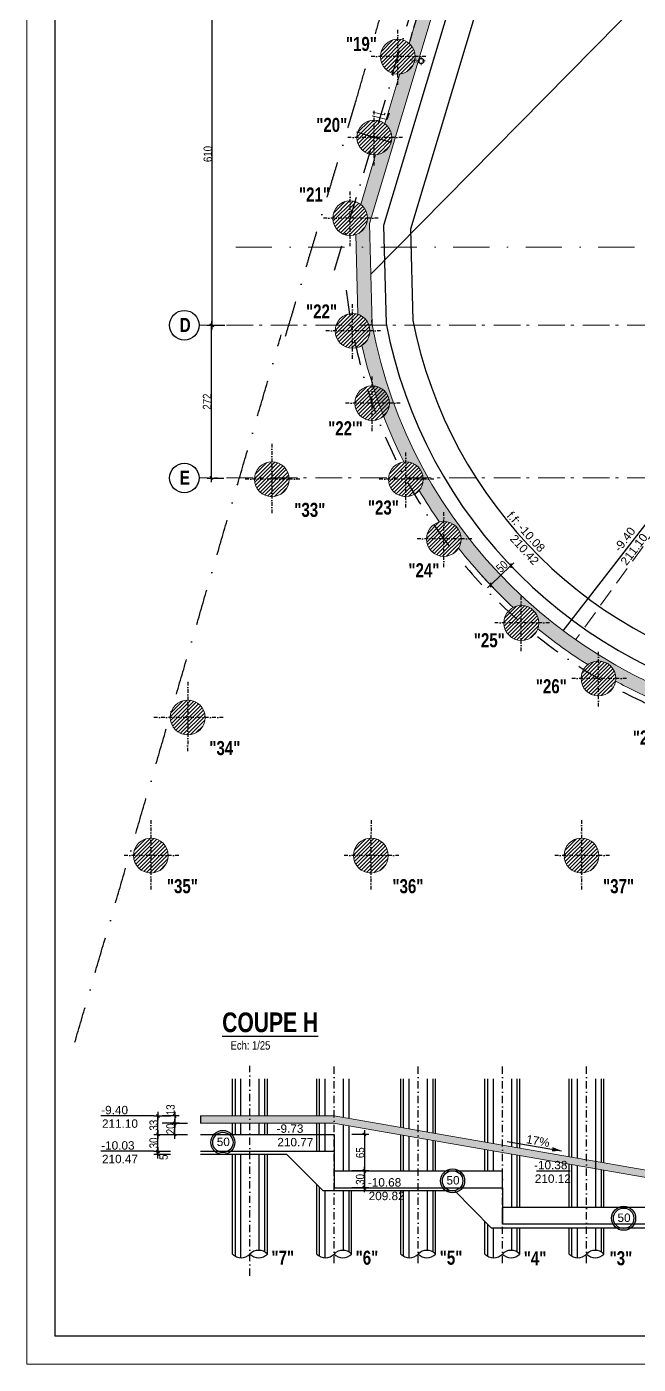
# Model space of a CAD drawing. Header units: centimetres. Extents: x 0 to 26456, y -12469 to -8269.
# Drawn here: x 13956 to 15046, y -12469 to -10087 of the extents above; entities that cross this region are included whole.
import ezdxf
from ezdxf.enums import TextEntityAlignment as Align

# ---------------------------------------------------------------- set-up
doc = ezdxf.new("R2010")
doc.units = ezdxf.units.CM
doc.header["$LTSCALE"] = 25.4
doc.header["$PDMODE"] = 1
doc.header["$PDSIZE"] = -2
for name, pattern in [('CACHEX2', [19.05, 12.7, -6.35]), ('Style de ligne -6', [1.04164, 0.625, -0.20828, 0.06943, -0.13893]), ('TIRETPTX2', [50.8, 25.4, -12.7, 0, -12.7])]:
    doc.linetypes.add(name, pattern=pattern)
for name, color, linetype in [('01_cote_gen', 4, 'Continuous'), ('01_linteaux', 2, 'Continuous'), ('01_murs_sup', 2, 'CACHEX2'), ('01_poch_murs', 253, 'Continuous'), ('01_texte', 230, 'Continuous'), ('AA_COTES', 2, 'Continuous')]:
    doc.layers.add(name, color=color, linetype=linetype)
for name, color, linetype, lineweight in [('01_murs_coup', 5, 'Continuous', 60), ('01_PIEUX', 5, 'Continuous', 60), ('B Général', 7, 'Continuous', 5), ('C ANNOTATIONS-prestations', 7, 'Continuous', 5)]:
    doc.layers.add(name, color=color, linetype=linetype, lineweight=lineweight)
doc.styles.add('Eurostile', font='')
doc.styles.add('impact', font='impact.ttf')
doc.styles.add('MATTE_TXT', font='arial.ttf')
doc.styles.add('STYLE2', font='ARIALN.TTF')
doc.styles.get('Eurostile').set_extended_font_data('Eurostile')
doc.dimstyles.new('JB50', dxfattribs={"dimscale": 0.1, "dimtxt": 150, "dimasz": 15, "dimexe": 0.1, "dimexo": 0.1, "dimgap": 0.09, "dimtad": 1, "dimdec": 1, "dimdsep": 46, "dimtxsty": 'STYLE2', "dimblk1": 'BOND_G', "dimblk2": 'BOND_D', "dimsah": 1, "dimcen": 1.5, "dimdle": 0.01, "dimse1": 1, "dimse2": 1, "dimclrd": 4, "dimclre": 2, "dimclrt": 6, "dimazin": 2, "dimtfac": 2.333333, "dimtdec": 1, "dimtix": 1, "dimtmove": 2, "dimatfit": 3, "dimldrblk": 'BOND_G', "dimfxl": 1, "dimtolj": 1, "dimtzin": 0, "dimarcsym": 0})

# ---------------------------------------------------------------- blocks, each defined once
blk = doc.blocks.new('BOND_G')
at = {"layer": 'AA_COTES', "color": 0}
for p, q in [((5, 0), (-5, 0)), ((1.8, 1.8), (-1.8, -1.8)), ((0, -5), (0, 15))]:
    blk.add_line(p, q, dxfattribs=at)
blk = doc.blocks.new('BOND_D')
at = {"layer": 'AA_COTES', "color": 0}
for p, q in [((5, 0), (-5, 0)), ((-1.8, -1.8), (1.8, 1.8)), ((0, 5), (0, -15))]:
    blk.add_line(p, q, dxfattribs=at)
blk = doc.blocks.new('*D237')
at = {"layer": '01_cote_gen', "color": 4, "lineweight": -2, "ltscale": 3, "transparency": 16777216}
blk.add_line((14284.9, -10889.5), (14284.9, -10620.5), dxfattribs=at)
at = {"layer": 'Defpoints', "color": 0, "ltscale": 3, "transparency": 16777216}
for p in [(14284.9, -10619), (14315.6, -10619), (14292.6, -10891)]:
    blk.add_point(p, dxfattribs=at)
at = {"layer": '01_cote_gen', "color": 4, "lineweight": -2, "ltscale": 3, "transparency": 16777216, "xscale": 1.5, "yscale": 1.5, "zscale": 1.5}
for name, p, rotation in [('BOND_D', (14284.9, -10619), 90), ('BOND_G', (14284.9, -10891), 270)]:
    blk.add_blockref(name, p, dxfattribs=dict(at, rotation=rotation))
at = {"layer": '01_cote_gen', "color": 6, "ltscale": 3, "transparency": 16777216, "insert": (14277.3, -10755), "char_height": 15, "attachment_point": 5, "rotation": 90, "style": 'STYLE2'}
blk.add_mtext('\\A1;272', dxfattribs=at)
blk = doc.blocks.new('*D238')
at = {"layer": '01_cote_gen', "color": 4, "lineweight": -2, "ltscale": 3, "transparency": 16777216}
blk.add_line((14286.4, -10617.5), (14286.4, -10010.5), dxfattribs=at)
at = {"layer": 'Defpoints', "color": 0, "ltscale": 3, "transparency": 16777216}
for p in [(14286.4, -10009), (14286.4, -10009), (14315.6, -10619)]:
    blk.add_point(p, dxfattribs=at)
at = {"layer": '01_cote_gen', "color": 4, "lineweight": -2, "ltscale": 3, "transparency": 16777216, "xscale": 1.5, "yscale": 1.5, "zscale": 1.5}
for name, p, rotation in [('BOND_D', (14286.4, -10009), 90), ('BOND_G', (14286.4, -10619), 270)]:
    blk.add_blockref(name, p, dxfattribs=dict(at, rotation=rotation))
at = {"layer": '01_cote_gen', "color": 6, "ltscale": 3, "transparency": 16777216, "insert": (14278.7, -10314), "char_height": 15, "attachment_point": 5, "rotation": 90, "style": 'STYLE2'}
blk.add_mtext('\\A1;610', dxfattribs=at)
blk = doc.blocks.new('EP')
at = {"layer": 'B Général', "color": 7, "linetype": 'Continuous', "lineweight": 5}
for p, q in [((-7.5, 0), (-2.5, 0)), ((0, 7.5), (0, 2.5)), ((7.5, 0), (2.5, 0)), ((0, -7.5), (0, -2.5))]:
    blk.add_line(p, q, dxfattribs=at)
at = {"layer": 'B Général', "color": 7, "linetype": 'Continuous', "lineweight": 5, "flags": 128}
for points in [[(-5, 0, -1), (5, 0, -1)], [(-4.3, 0, -1), (4.3, 0, -1)]]:
    blk.add_lwpolyline(points, format="xyb", close=True, dxfattribs=at)
at = {"layer": 'C ANNOTATIONS-prestations', "insert": (7.5, 4), "char_height": 7.05, "attachment_point": 1, "line_spacing_factor": 0.895453, "style": 'Eurostile'}
blk.add_mtext('EP', dxfattribs=at)
blk = doc.blocks.new('*D242')
at = {"layer": '01_cote_gen', "color": 4, "lineweight": -2, "ltscale": 3, "transparency": 16777216}
blk.add_line((14557.7, -12061.6), (14557.7, -12123.6), dxfattribs=at)
at = {"layer": 'Defpoints', "color": 0, "ltscale": 3, "transparency": 16777216}
for p in [(14503.7, -12060.1), (14545.7, -12125.1), (14557.7, -12125.1)]:
    blk.add_point(p, dxfattribs=at)
at = {"layer": '01_cote_gen', "color": 4, "lineweight": -2, "ltscale": 3, "transparency": 16777216, "xscale": 1.5, "yscale": 1.5, "zscale": 1.5}
for name, p, rotation in [('BOND_G', (14557.7, -12060.1), 90), ('BOND_D', (14557.7, -12125.1), 270)]:
    blk.add_blockref(name, p, dxfattribs=dict(at, rotation=rotation))
at = {"layer": '01_cote_gen', "color": 6, "ltscale": 3, "transparency": 16777216, "insert": (14550.1, -12092.6), "char_height": 15, "attachment_point": 5, "rotation": 90, "style": 'STYLE2'}
blk.add_mtext('\\A1;65', dxfattribs=at)
blk = doc.blocks.new('*D243')
at = {"layer": '01_cote_gen', "color": 4, "lineweight": -2, "ltscale": 3, "transparency": 16777216}
blk.add_line((14189.8, -12088.6), (14189.8, -12061.6), dxfattribs=at)
at = {"layer": 'Defpoints', "color": 0, "ltscale": 3, "transparency": 16777216}
for p in [(14189.8, -12060.1), (14221.4, -12060.1), (14221.4, -12090.1)]:
    blk.add_point(p, dxfattribs=at)
at = {"layer": '01_cote_gen', "color": 4, "lineweight": -2, "ltscale": 3, "transparency": 16777216, "xscale": 1.5, "yscale": 1.5, "zscale": 1.5}
for name, p, rotation in [('BOND_D', (14189.8, -12060.1), 90), ('BOND_G', (14189.8, -12090.1), 270)]:
    blk.add_blockref(name, p, dxfattribs=dict(at, rotation=rotation))
at = {"layer": '01_cote_gen', "color": 6, "ltscale": 3, "transparency": 16777216, "insert": (14182.2, -12075.1), "char_height": 15, "attachment_point": 5, "rotation": 90, "style": 'STYLE2'}
blk.add_mtext('\\A1;30', dxfattribs=at)
blk = doc.blocks.new('*D244')
at = {"layer": '01_cote_gen', "color": 4, "lineweight": -2, "ltscale": 3, "transparency": 16777216}
blk.add_line((14189.8, -12058.6), (14189.8, -12028.6), dxfattribs=at)
at = {"layer": 'Defpoints', "color": 0, "ltscale": 3, "transparency": 16777216}
for p in [(14189.8, -12027.1), (14231.3, -12027.1), (14231.3, -12060.1)]:
    blk.add_point(p, dxfattribs=at)
at = {"layer": '01_cote_gen', "color": 4, "lineweight": -2, "ltscale": 3, "transparency": 16777216, "xscale": 1.5, "yscale": 1.5, "zscale": 1.5}
for name, p, rotation in [('BOND_D', (14189.8, -12027.1), 90), ('BOND_G', (14189.8, -12060.1), 270)]:
    blk.add_blockref(name, p, dxfattribs=dict(at, rotation=rotation))
at = {"layer": '01_cote_gen', "color": 6, "ltscale": 3, "transparency": 16777216, "insert": (14182.2, -12043.6), "char_height": 15, "attachment_point": 5, "rotation": 90, "style": 'STYLE2'}
blk.add_mtext('\\A1;33', dxfattribs=at)
blk = doc.blocks.new('*D245')
at = {"layer": '01_cote_gen', "color": 4, "lineweight": -2, "ltscale": 3, "transparency": 16777216}
blk.add_line((14219.8, -12028.6), (14219.8, -12038.6), dxfattribs=at)
at = {"layer": 'Defpoints', "color": 0, "ltscale": 3, "transparency": 16777216}
for p in [(14269.8, -12027.1), (14219.8, -12040.1), (14269.8, -12040.1)]:
    blk.add_point(p, dxfattribs=at)
at = {"layer": '01_cote_gen', "color": 4, "lineweight": -2, "ltscale": 3, "transparency": 16777216, "xscale": 1.5, "yscale": 1.5, "zscale": 1.5}
for name, p, rotation in [('BOND_G', (14219.8, -12027.1), 90), ('BOND_D', (14219.8, -12040.1), 270)]:
    blk.add_blockref(name, p, dxfattribs=dict(at, rotation=rotation))
at = {"layer": '01_cote_gen', "color": 6, "ltscale": 3, "transparency": 16777216, "insert": (14212.2, -12016.1), "char_height": 15, "attachment_point": 5, "rotation": 90, "style": 'STYLE2'}
blk.add_mtext('\\A1;13', dxfattribs=at)
blk = doc.blocks.new('*D246')
at = {"layer": '01_cote_gen', "color": 4, "lineweight": -2, "ltscale": 3, "transparency": 16777216}
blk.add_line((14219.8, -12058.6), (14219.8, -12041.6), dxfattribs=at)
at = {"layer": 'Defpoints', "color": 0, "ltscale": 3, "transparency": 16777216}
for p in [(14219.8, -12040.1), (14269.8, -12040.1), (14269.8, -12060.1)]:
    blk.add_point(p, dxfattribs=at)
at = {"layer": '01_cote_gen', "color": 4, "lineweight": -2, "ltscale": 3, "transparency": 16777216, "xscale": 1.5, "yscale": 1.5, "zscale": 1.5}
for name, p, rotation in [('BOND_D', (14219.8, -12040.1), 90), ('BOND_G', (14219.8, -12060.1), 270)]:
    blk.add_blockref(name, p, dxfattribs=dict(at, rotation=rotation))
at = {"layer": '01_cote_gen', "color": 6, "ltscale": 3, "transparency": 16777216, "insert": (14212.2, -12050.1), "char_height": 15, "attachment_point": 5, "rotation": 90, "style": 'STYLE2'}
blk.add_mtext('\\A1;20', dxfattribs=at)
blk = doc.blocks.new('*D247')
at = {"layer": '01_cote_gen', "color": 4, "lineweight": -2, "ltscale": 3, "transparency": 16777216}
blk.add_line((14189.8, -12093.6), (14189.8, -12091.6), dxfattribs=at)
at = {"layer": 'Defpoints', "color": 0, "ltscale": 3, "transparency": 16777216}
for p in [(14189.8, -12090.1), (14265.4, -12090.1), (14265.4, -12095.1)]:
    blk.add_point(p, dxfattribs=at)
at = {"layer": '01_cote_gen', "color": 4, "lineweight": -2, "ltscale": 3, "transparency": 16777216, "xscale": 1.5, "yscale": 1.5, "zscale": 1.5}
for name, p, rotation in [('BOND_D', (14189.8, -12090.1), 90), ('BOND_G', (14189.8, -12095.1), 270)]:
    blk.add_blockref(name, p, dxfattribs=dict(at, rotation=rotation))
at = {"layer": '01_cote_gen', "color": 6, "ltscale": 3, "transparency": 16777216, "insert": (14199.7, -12100.6), "char_height": 15, "attachment_point": 5, "rotation": 90, "style": 'STYLE2'}
blk.add_mtext('\\A1;5', dxfattribs=at)
blk = doc.blocks.new('*D248')
at = {"layer": '01_cote_gen', "color": 4, "lineweight": -2, "ltscale": 3, "transparency": 16777216}
blk.add_line((14557.7, -12126.6), (14557.7, -12153.6), dxfattribs=at)
at = {"layer": 'Defpoints', "color": 0, "ltscale": 3, "transparency": 16777216}
for p in [(14574.1, -12125.1), (14557.7, -12155.1), (14569.7, -12155.1)]:
    blk.add_point(p, dxfattribs=at)
at = {"layer": '01_cote_gen', "color": 4, "lineweight": -2, "ltscale": 3, "transparency": 16777216, "xscale": 1.5, "yscale": 1.5, "zscale": 1.5}
for name, p, rotation in [('BOND_G', (14557.7, -12125.1), 90), ('BOND_D', (14557.7, -12155.1), 270)]:
    blk.add_blockref(name, p, dxfattribs=dict(at, rotation=rotation))
at = {"layer": '01_cote_gen', "color": 6, "ltscale": 3, "transparency": 16777216, "insert": (14550.1, -12140.1), "char_height": 15, "attachment_point": 5, "rotation": 90, "style": 'STYLE2'}
blk.add_mtext('\\A1;30', dxfattribs=at)
blk = doc.blocks.new('*D253')
at = {"layer": '01_cote_gen', "color": 4, "lineweight": -2, "ltscale": 3, "transparency": 16777216}
blk.add_line((14817.5, -11048.3), (14783.3, -11080.6), dxfattribs=at)
at = {"layer": 'Defpoints', "color": 0, "ltscale": 3, "transparency": 16777216}
for p in [(14815.8, -11044.3), (14779.5, -11078.7), (14782.2, -11081.6)]:
    blk.add_point(p, dxfattribs=at)
at = {"layer": '01_cote_gen', "color": 4, "lineweight": -2, "ltscale": 3, "transparency": 16777216, "xscale": 1.5, "yscale": 1.5, "zscale": 1.5}
for name, p, rotation in [('BOND_G', (14818.6, -11047.2), 43.38451321348879), ('BOND_D', (14782.2, -11081.6), 223.3845132134888)]:
    blk.add_blockref(name, p, dxfattribs=dict(at, rotation=rotation))
at = {"layer": '01_cote_gen', "color": 6, "ltscale": 3, "transparency": 16777216, "insert": (14802.7, -11048.6), "char_height": 15, "attachment_point": 5, "rotation": 43.3845, "style": 'STYLE2'}
blk.add_mtext('\\A1;50', dxfattribs=at)

msp = doc.modelspace()

# ---------------------------------------------------------------- hatches: boundary and pattern name
at = {"layer": '01_poch_murs', "ltscale": 3}
h = msp.add_hatch(color=256, dxfattribs=at)
h.dxf.hatch_style = 1
h.paths.add_polyline_path([(14567.81, -10479.62), (14542.8, -10479.62), (14545.7, -10599.33, -0.2401934), (14565.88, -10618.97), (14571.27, -10618.97, -0.0001524), (14571.17, -10618.44)])
h.paths.add_polyline_path([(14566.8, -10438), (14569.7, -10428.35), (14563.11, -10428.35, -0.3194979), (14542.27, -10457.64), (14542.8, -10479.62), (14567.81, -10479.62)])
h.paths.add_polyline_path([(14612.86, -10284.68), (14606.27, -10284.68, -0.3935894), (14577.47, -10315.61), (14550.99, -10403.76, -0.2331529), (14563.11, -10428.35), (14569.7, -10428.35)])
h.paths.add_polyline_path([(14695.68, -10008.97), (14689.12, -10008.97, -0.2738205), (14663.81, -10027.87), (14637.08, -10116.96, -0.220612), (14648.06, -10140.62), (14656.13, -10140.62)])
h.paths.add_polyline_path([(14656.13, -10140.62), (14648.06, -10140.62, -0.3797029), (14620.75, -10171.4), (14594.14, -10260.09, -0.2332342), (14606.27, -10284.68), (14612.86, -10284.68)])
h.paths.add_polyline_path([(14699.26, -9997.05), (14691.5, -9997.05, -0.098973), (14689.12, -10008.97), (14695.68, -10008.97)])
h.paths.add_polyline_path([(14740.14, -9860.97), (14734.02, -9860.97, -0.3180508), (14706.88, -9884.34), (14680.23, -9973.14, -0.2237955), (14691.5, -9997.05), (14699.26, -9997.05)])
h.paths.add_polyline_path([(14785.52, -9709.91), (14778.38, -9709.91, -0.3901), (14749.95, -9740.8), (14723.38, -9829.33, -0.2269671), (14734.94, -9853.48), (14742.39, -9853.48)])
h.paths.add_polyline_path([(14742.39, -9853.48), (14734.94, -9853.48, -0.0610813), (14734.02, -9860.97), (14740.14, -9860.97)])
h.paths.add_polyline_path([(14817.33, -9604), (14810.42, -9604, -0.3926444), (14781.72, -9634.92), (14766.53, -9685.53, -0.2301276), (14778.38, -9709.91), (14785.52, -9709.91)])
at = {"layer": '01_poch_murs'}
h = msp.add_hatch(dxfattribs=at)
h.set_pattern_fill('ANSI31', color=256, scale=1.5)
h.set_pattern_definition([(45, (-3591.634, -1437.3537), (-3.367596, 3.367596), [])])
h.paths.add_polyline_path([(14617.06, -10109.62, 0.4142136), (14586.06, -10140.62), (14617.06, -10140.62)])
h.paths.add_polyline_path([(14617.06, -10140.62), (14586.06, -10140.62, 0.4142136), (14617.06, -10171.62)])
h.paths.add_polyline_path([(14617.06, -10109.62), (14617.06, -10140.62), (14648.06, -10140.62, 0.4142136)])
h.paths.add_polyline_path([(14648.06, -10140.62), (14617.06, -10140.62), (14617.06, -10171.62, 0.4142136)])
h = msp.add_hatch(dxfattribs=at)
h.set_pattern_fill('ANSI31', color=256, scale=1.5)
h.set_pattern_definition([(45, (-3633.422, -1581.4167), (-3.367596, 3.367596), [])])
h.paths.add_polyline_path([(14575.27, -10253.68, 0.4142136), (14544.27, -10284.68), (14575.27, -10284.68)])
h.paths.add_polyline_path([(14575.27, -10284.68), (14544.27, -10284.68, 0.4142136), (14575.27, -10315.68)])
h.paths.add_polyline_path([(14575.27, -10253.68), (14575.27, -10284.68), (14606.27, -10284.68, 0.4142136)])
h.paths.add_polyline_path([(14606.27, -10284.68), (14575.27, -10284.68), (14575.27, -10315.68, 0.4142136)])
h = msp.add_hatch(dxfattribs=at)
h.set_pattern_fill('ANSI31', color=256, scale=1.5)
h.set_pattern_definition([(45, (-3676.578, -1725.084), (-3.367596, 3.367596), [])])
h.paths.add_polyline_path([(14532.11, -10397.35, 0.4142136), (14501.11, -10428.35), (14532.11, -10428.35)])
h.paths.add_polyline_path([(14532.11, -10428.35), (14501.11, -10428.35, 0.4142136), (14532.11, -10459.35)])
h.paths.add_polyline_path([(14532.11, -10397.35), (14532.11, -10428.35), (14563.11, -10428.35, 0.4142136)])
h.paths.add_polyline_path([(14563.11, -10428.35), (14532.11, -10428.35), (14532.11, -10459.35, 0.4142136)])
h = msp.add_hatch(dxfattribs=at)
h.set_pattern_fill('ANSI31', color=256, scale=1.5)
h.set_pattern_definition([(45, (-3672.1644, -1925.674), (-3.367596, 3.367596), [])])
h.paths.add_polyline_path([(14536.53, -10597.94, 0.4142136), (14505.53, -10628.94), (14536.53, -10628.94)])
h.paths.add_polyline_path([(14536.53, -10628.94), (14505.53, -10628.94, 0.4142136), (14536.53, -10659.94)])
h.paths.add_polyline_path([(14536.53, -10597.94), (14536.53, -10628.94), (14567.53, -10628.94, 0.4142136)])
h.paths.add_polyline_path([(14567.53, -10628.94), (14536.53, -10628.94), (14536.53, -10659.94, 0.4142136)])
at = {"layer": '01_poch_murs', "ltscale": 3}
h = msp.add_hatch(color=256, dxfattribs=at)
h.dxf.hatch_style = 1
h.paths.add_polyline_path([(15752.52, -11309.21), (15752.52, -11282.57, -0.0898896), (15441.57, -11338.92), (15441.57, -11363.92, 0.0452602), (15605.49, -11349.05, -0.6784921), (15661.8, -11336.9, 0.0260462)])
h.paths.add_polyline_path([(15424.22, -11363.76, 0.004763), (15441.57, -11363.92), (15441.57, -11338.92, -0.0893124), (15132.52, -11283.28), (15132.52, -11296.07, -0.1300831), (15136.67, -11311.38, 0.0648347), (15366.68, -11360.84, -0.6784921)])
h.paths.add_polyline_path([(14671.43, -10890.97), (14662.43, -10890.97, -0.0184954), (14662.52, -10893.26, -0.1753609), (14655.34, -10913.1, 0.0183685), (14691.23, -10969.56, -0.4913803), (14730.09, -10999.55, -0.1403271), (14725.39, -11015.96, 0.0395373), (14822.95, -11121.67, -0.562063), (14868.19, -11149.21, -0.0842861), (14866.45, -11159.44, 0.0301172), (14955.5, -11223.41, -0.6241365), (15005.54, -11247.88, -0.0381852), (15005.17, -11252.6, 0.0237593), (15083.01, -11290.39, -0.5039318), (15132.52, -11296.07), (15132.52, -11283.28, -0.1761229)])
h.paths.add_polyline_path([(14571.27, -10618.97), (14565.88, -10618.97, -0.0820807), (14567.53, -10628.94, -0.2553953), (14553.27, -10655.03, 0.0607162), (14627.82, -10862.48, -0.4275821), (14662.43, -10890.97), (14671.43, -10890.97, -0.0823425)])
at = {"layer": '01_poch_murs'}
h = msp.add_hatch(dxfattribs=at)
h.set_pattern_fill('ANSI31', color=256, scale=1.5)
h.set_pattern_definition([(45, (-3637.2694, -2054.496), (-3.367596, 3.367596), [])])
h.paths.add_polyline_path([(14571.42, -10726.76, 0.4142136), (14540.42, -10757.76), (14571.42, -10757.76)])
h.paths.add_polyline_path([(14571.42, -10757.76), (14540.42, -10757.76, 0.4142136), (14571.42, -10788.76)])
h.paths.add_polyline_path([(14571.42, -10726.76), (14571.42, -10757.76), (14602.42, -10757.76, 0.4142136)])
h.paths.add_polyline_path([(14602.42, -10757.76), (14571.42, -10757.76), (14571.42, -10788.76, 0.4142136)])
h = msp.add_hatch(dxfattribs=at)
h.set_pattern_fill('ANSI31', color=256, scale=1.5)
h.set_pattern_definition([(45, (-3815.995, -2189.9905), (-3.367596, 3.367596), [])])
h.paths.add_polyline_path([(14392.7, -10862.26, 0.4142136), (14361.7, -10893.26), (14392.7, -10893.26)])
h.paths.add_polyline_path([(14392.7, -10893.26), (14361.7, -10893.26, 0.4142136), (14392.7, -10924.26)])
h.paths.add_polyline_path([(14392.7, -10862.26), (14392.7, -10893.26), (14423.7, -10893.26, 0.4142136)])
h.paths.add_polyline_path([(14423.7, -10893.26), (14392.7, -10893.26), (14392.7, -10924.26, 0.4142136)])
h = msp.add_hatch(dxfattribs=at)
h.set_pattern_fill('ANSI31', color=256, scale=1.5)
h.set_pattern_definition([(45, (-3577.177, -2189.9905), (-3.367596, 3.367596), [])])
h.paths.add_polyline_path([(14631.52, -10862.26, 0.4142136), (14600.52, -10893.26), (14631.52, -10893.26)])
h.paths.add_polyline_path([(14631.52, -10893.26), (14600.52, -10893.26, 0.4142136), (14631.52, -10924.26)])
h.paths.add_polyline_path([(14631.52, -10862.26), (14631.52, -10893.26), (14662.52, -10893.26, 0.4142136)])
h.paths.add_polyline_path([(14662.52, -10893.26), (14631.52, -10893.26), (14631.52, -10924.26, 0.4142136)])
h = msp.add_hatch(dxfattribs=at)
h.set_pattern_fill('ANSI31', color=256, scale=1.5)
h.set_pattern_definition([(45, (-3509.6046, -2296.2847), (-3.367596, 3.367596), [])])
h.paths.add_polyline_path([(14699.09, -10968.55, 0.4142136), (14668.09, -10999.55), (14699.09, -10999.55)])
h.paths.add_polyline_path([(14699.09, -10999.55), (14668.09, -10999.55, 0.4142136), (14699.09, -11030.55)])
h.paths.add_polyline_path([(14699.09, -10968.55), (14699.09, -10999.55), (14730.09, -10999.55, 0.4142136)])
h.paths.add_polyline_path([(14730.09, -10999.55), (14699.09, -10999.55), (14699.09, -11030.55, 0.4142136)])
h = msp.add_hatch(dxfattribs=at)
h.set_pattern_fill('ANSI31', color=256, scale=1.5)
h.set_pattern_definition([(45, (-3371.5014, -2445.938), (-3.367596, 3.367596), [])])
h.paths.add_polyline_path([(14837.19, -11118.21, 0.4142136), (14806.19, -11149.21), (14837.19, -11149.21)])
h.paths.add_polyline_path([(14837.19, -11149.21), (14806.19, -11149.21, 0.4142136), (14837.19, -11180.21)])
h.paths.add_polyline_path([(14837.19, -11118.21), (14837.19, -11149.21), (14868.19, -11149.21, 0.4142136)])
h.paths.add_polyline_path([(14868.19, -11149.21), (14837.19, -11149.21), (14837.19, -11180.21, 0.4142136)])
h = msp.add_hatch(dxfattribs=at)
h.set_pattern_fill('ANSI31', color=256, scale=1.5)
h.set_pattern_definition([(45, (-3234.157, -2544.6157), (-3.367596, 3.367596), [])])
h.paths.add_polyline_path([(14974.54, -11216.88, 0.4142136), (14943.54, -11247.88), (14974.54, -11247.88)])
h.paths.add_polyline_path([(14974.54, -11247.88), (14943.54, -11247.88, 0.4142136), (14974.54, -11278.88)])
h.paths.add_polyline_path([(14974.54, -11216.88), (14974.54, -11247.88), (15005.54, -11247.88, 0.4142136)])
h.paths.add_polyline_path([(15005.54, -11247.88), (14974.54, -11247.88), (14974.54, -11278.88, 0.4142136)])
h = msp.add_hatch(dxfattribs=at)
h.set_pattern_fill('ANSI31', color=256, scale=1.5)
h.set_pattern_definition([(45, (-3965.91, -2614.154), (-3.367596, 3.367596), [])])
h.paths.add_polyline_path([(14242.78, -11286.42, 0.4142136), (14211.78, -11317.42), (14242.78, -11317.42)])
h.paths.add_polyline_path([(14242.78, -11317.42), (14211.78, -11317.42, 0.4142136), (14242.78, -11348.42)])
h.paths.add_polyline_path([(14242.78, -11286.42), (14242.78, -11317.42), (14273.78, -11317.42, 0.4142136)])
h.paths.add_polyline_path([(14273.78, -11317.42), (14242.78, -11317.42), (14242.78, -11348.42, 0.4142136)])
h = msp.add_hatch(dxfattribs=at)
h.set_pattern_fill('ANSI31', color=256, scale=1.5)
h.set_pattern_definition([(45, (-4031.518, -2860.177), (-3.367596, 3.367596), [])])
h.paths.add_polyline_path([(14177.17, -11532.44, 0.4142136), (14146.17, -11563.44), (14177.17, -11563.44)])
h.paths.add_polyline_path([(14177.17, -11563.44), (14146.17, -11563.44, 0.4142136), (14177.17, -11594.44)])
h.paths.add_polyline_path([(14177.17, -11532.44), (14177.17, -11563.44), (14208.17, -11563.44, 0.4142136)])
h.paths.add_polyline_path([(14208.17, -11563.44), (14177.17, -11563.44), (14177.17, -11594.44, 0.4142136)])
h = msp.add_hatch(dxfattribs=at)
h.set_pattern_fill('ANSI31', color=256, scale=1.5)
h.set_pattern_definition([(45, (-3639.5, -2860.177), (-3.367596, 3.367596), [])])
h.paths.add_polyline_path([(14569.19, -11532.44, 0.4142136), (14538.19, -11563.44), (14569.19, -11563.44)])
h.paths.add_polyline_path([(14569.19, -11563.44), (14538.19, -11563.44, 0.4142136), (14569.19, -11594.44)])
h.paths.add_polyline_path([(14569.19, -11532.44), (14569.19, -11563.44), (14600.19, -11563.44, 0.4142136)])
h.paths.add_polyline_path([(14600.19, -11563.44), (14569.19, -11563.44), (14569.19, -11594.44, 0.4142136)])
h = msp.add_hatch(dxfattribs=at)
h.set_pattern_fill('ANSI31', color=256, scale=1.5)
h.set_pattern_definition([(45, (-3264.452, -2860.177), (-3.367596, 3.367596), [])])
h.paths.add_polyline_path([(14944.24, -11532.44, 0.4142136), (14913.24, -11563.44), (14944.24, -11563.44)])
h.paths.add_polyline_path([(14944.24, -11563.44), (14913.24, -11563.44, 0.4142136), (14944.24, -11594.44)])
h.paths.add_polyline_path([(14944.24, -11532.44), (14944.24, -11563.44), (14975.24, -11563.44, 0.4142136)])
h.paths.add_polyline_path([(14975.24, -11563.44), (14944.24, -11563.44), (14944.24, -11594.44, 0.4142136)])
at = {"layer": '01_poch_murs', "ltscale": 3}
h = msp.add_hatch(color=256, dxfattribs=at)
h.dxf.hatch_style = 1
h.paths.add_polyline_path([(14503.66, -12027.08), (14265.39, -12027.08), (14265.39, -12040.08), (14502.54, -12040.08), (14969.39, -12121.03), (14969.39, -12107.84)])
h.paths.add_polyline_path([(14969.39, -12107.84), (14969.39, -12121.03), (15227.39, -12165.77), (15227.39, -12152.57)])
h.paths.add_polyline_path([(15237.39, -12154.31), (15227.39, -12152.57), (15227.39, -12165.77), (15237.39, -12167.5)])
h.paths.add_polyline_path([(15253.39, -12157.08), (15237.39, -12154.31), (15237.39, -12167.5), (15253.39, -12170.28)])

# ---------------------------------------------------------------- linework, layer by layer
at = {"layer": '01_cote_gen', "ltscale": 3}
msp.add_line((14604.94, -10293.67), (14543.95, -10275.22), dxfattribs=at)
at = {"layer": '01_linteaux', "linetype": 'TIRETPTX2', "ltscale": 0.07}
for p, q in [((14607.24, -10173.08), (14813.92, -9489.99)), ((14504.4, -10520.66), (14610.11, -10168.53))]:
    msp.add_line(p, q, dxfattribs=at)
at = {"layer": '01_linteaux'}
for p, q in [((14872.18, -9508.3), (14591.89, -10441.38)), ((14591.89, -10441.38), (14596.11, -10615.77)), ((14322.66, -12027.08), (14322.66, -11961.08)), ((14384.66, -12027.08), (14384.66, -11961.08)), ((14472.66, -12027.08), (14472.66, -11961.08)), ((14622.47, -12047.68), (14622.47, -11961.08)), ((14684.47, -12058.43), (14684.47, -11961.08)), ((14772.39, -12073.68), (14772.39, -11961.08)), ((14834.39, -12084.43), (14834.39, -11961.08)), ((14922.39, -12099.69), (14922.39, -11961.08)), ((14984.39, -12110.44), (14984.39, -11961.08)), ((14322.66, -12060.08), (14322.66, -12040.08)), ((14384.66, -12060.08), (14384.66, -12040.08)), ((14472.66, -12090.08), (14472.66, -12040.08)), ((14265.39, -12060.08), (14503.66, -12060.08)), ((14503.66, -12060.08), (14503.66, -12090.08)), ((14622.47, -12125.08), (14622.47, -12060.88)), ((14684.47, -12125.08), (14684.47, -12071.63)), ((14265.39, -12090.08), (14503.66, -12090.08)), ((14265.39, -12095.08), (14418.52, -12095.08)), ((14322.66, -12273.01), (14322.66, -12095.08)), ((14384.66, -12273.01), (14384.66, -12095.08)), ((14418.52, -12095.08), (14483.72, -12160.08)), ((14503.66, -12090.22), (14503.66, -12125.08)), ((14772.39, -12125.08), (14772.39, -12086.87)), ((14834.39, -12190.03), (14834.39, -12097.62)), ((14922.39, -12190.28), (14922.39, -12112.88)), ((14984.39, -12190.45), (14984.39, -12123.63)), ((14503.66, -12125.08), (14803.39, -12125.08)), ((14503.66, -12125.08), (14503.66, -12155.08)), ((14803.39, -12155.08), (14803.39, -12125.08)), ((14472.66, -12273.01), (14472.66, -12149.05)), ((14483.72, -12160.08), (14718.39, -12160.08)), ((14483.72, -12160.08), (14718.39, -12160.08)), ((14503.66, -12155.08), (14803.39, -12155.08)), ((14534.66, -12273.01), (14534.66, -12160.08)), ((14622.47, -12273.01), (14622.47, -12160.08)), ((14684.47, -12273.01), (14684.47, -12160.08)), ((14718.39, -12160.08), (14783.45, -12226.24)), ((14803.39, -12155.08), (14803.39, -12189.94)), ((14803.39, -12219.94), (14803.39, -12189.94)), ((14803.39, -12189.94), (14803.39, -12219.94)), ((15253.39, -12190.08), (14803.39, -12190.08)), ((14772.39, -12273.01), (14772.39, -12215)), ((14783.45, -12226.24), (15253.39, -12226.24)), ((15253.39, -12220.08), (14803.39, -12220.08)), ((14834.39, -12273.01), (14834.39, -12226.21)), ((14922.39, -12273.01), (14922.39, -12226.24)), ((14984.39, -12273.01), (14984.39, -12226.24))]:
    msp.add_line(p, q, dxfattribs=at)
at = {"layer": '01_linteaux', "linetype": 'TIRETPTX2', "ltscale": 0.01}
for p, q in [((14617.06, -10190.62), (14617.06, -10090.62)), ((14667.06, -10140.62), (14567.06, -10140.62)), ((14575.27, -10334.68), (14575.27, -10234.68)), ((14625.27, -10284.68), (14525.27, -10284.68)), ((14532.11, -10478.35), (14532.11, -10378.35)), ((14582.11, -10428.35), (14482.11, -10428.35)), ((14536.53, -10678.94), (14536.53, -10578.94)), ((14586.53, -10628.94), (14486.53, -10628.94)), ((14571.42, -10807.76), (14571.42, -10707.76)), ((14621.42, -10757.76), (14521.42, -10757.76)), ((14392.7, -10830.1), (14392.7, -10956.42)), ((14631.52, -10943.26), (14631.52, -10843.26)), ((14442.7, -10893.26), (14342.7, -10893.26)), ((14681.52, -10893.26), (14581.52, -10893.26)), ((14699.09, -11049.55), (14699.09, -10949.55)), ((14749.09, -10999.55), (14649.09, -10999.55)), ((14837.19, -11199.21), (14837.19, -11099.21)), ((14887.19, -11149.21), (14787.19, -11149.21)), ((14974.54, -11297.88), (14974.54, -11197.88)), ((14242.88, -11254.26), (14242.68, -11380.58)), ((15024.54, -11247.88), (14924.54, -11247.88)), ((14305.94, -11317.42), (14179.62, -11317.42)), ((14177.17, -11500.29), (14177.17, -11626.6)), ((14569.39, -11500.29), (14569.19, -11626.6)), ((14944.24, -11500.29), (14944.24, -11626.6)), ((14227.07, -11563.44), (14127.07, -11563.44)), ((14619.19, -11563.44), (14519.19, -11563.44)), ((14994.24, -11563.44), (14894.24, -11563.44))]:
    msp.add_line(p, q, dxfattribs=at)
at = {"layer": '01_linteaux', "linetype": 'TIRETPTX2', "ltscale": 0.02}
for p, q in [((14353.66, -12311.54), (14353.66, -11938.08)), ((14503.66, -12289.01), (14503.66, -11938.08)), ((14653.47, -12289.01), (14653.47, -11938.08)), ((14803.39, -12289.01), (14803.39, -11938.08)), ((14953.39, -12289.01), (14953.39, -11938.08))]:
    msp.add_line(p, q, dxfattribs=at)
at = {"layer": '01_linteaux', "linetype": 'TIRETPTX2', "ltscale": 0.07}
msp.add_arc((15441.57, -10452.92), 922, 186.43891, 321.92875, dxfattribs=at)
at = {"layer": '01_linteaux'}
for centre, radius, start, end in [((15441.57, -10452.92), 861, 190.90223, 327.85467), ((14369.16, -12288.08), 21.62, 44.19387, 135.80613), ((14519.16, -12288.08), 21.62, 44.19387, 135.80613), ((14668.97, -12288.08), 21.62, 44.19387, 135.80613), ((14818.89, -12288.08), 21.62, 44.19387, 135.80613), ((14968.89, -12288.08), 21.62, 44.19387, 135.80613), ((14338.16, -12257.94), 21.62, 224.19387, 315.80613), ((14369.16, -12257.94), 21.62, 224.19387, 315.80613), ((14488.16, -12257.94), 21.62, 224.19387, 315.80613), ((14519.16, -12257.94), 21.62, 224.19387, 315.80613), ((14637.97, -12257.94), 21.62, 224.19387, 315.80613), ((14668.97, -12257.94), 21.62, 224.19387, 315.80613), ((14787.89, -12257.94), 21.62, 224.19387, 315.80613), ((14818.89, -12257.94), 21.62, 224.19387, 315.80613), ((14937.89, -12257.94), 21.62, 224.19387, 315.80613), ((14968.89, -12257.94), 21.62, 224.19387, 315.80613)]:
    msp.add_arc(centre, radius, start, end, dxfattribs=at)
at = {"layer": '01_linteaux', "color": 5, "linetype": 'TIRETPTX2', "ltscale": 0.1}
for points in [[(14541.3, -10223.94), (14633.31, -9906.48), (14725.33, -9589.02)], [(14529.81, -10262.26), (14535.55, -10243.1), (14541.3, -10223.94)], [(14417.03, -10638.37), (14473.42, -10450.32), (14529.81, -10262.26)], [(14041.77, -11895.69), (14225.57, -11265.88), (14409.37, -10636.08)]]:
    msp.add_open_spline(points, degree=2, dxfattribs=at)
at = {"layer": '01_murs_coup', "linetype": 'Continuous', "lineweight": 5}
for p, q in [((13955.97, -8269.29), (13955.97, -12469.29)), ((14848.41, -9500.52), (14566.8, -10438)), ((14663.81, -10027.87), (14637.08, -10116.96)), ((14620.75, -10171.4), (14594.14, -10260.09)), ((14577.47, -10315.61), (14550.99, -10403.76)), ((14566.8, -10438), (14571.17, -10618.44)), ((14542.27, -10457.64), (14545.7, -10599.33)), ((14265.39, -12027.08), (14503.66, -12027.08)), ((14503.66, -12027.08), (15253.39, -12157.08)), ((14265.39, -12040.08), (14502.54, -12040.08)), ((14502.54, -12040.08), (15253.39, -12170.28)), ((25405.97, -12469.29), (13955.97, -12469.29))]:
    msp.add_line(p, q, dxfattribs=at)
at = {"layer": '01_murs_coup', "linetype": 'TIRETPTX2', "lineweight": 5, "ltscale": 0.1}
msp.add_line((14328.43, -10479.62), (16581.76, -10479.62), dxfattribs=at)
at = {"layer": '01_murs_coup', "linetype": 'Continuous', "lineweight": 5}
for radius, start, end in [(886, 190.7667, 329.70605), (911, 192.81788, 206.71595), (911, 210.33993, 214.54921), (911, 218.17319, 227.22976), (911, 230.85374, 237.75402), (911, 241.378, 246.82221)]:
    msp.add_arc((15441.57, -10452.92), radius, start, end, dxfattribs=at)
at = {"layer": '01_murs_sup', "ltscale": 0.05}
for p, q in [((14663.81, -10027.87), (14637.08, -10116.96)), ((14601.83, -10241.3), (14597.28, -10252.52))]:
    msp.add_line(p, q, dxfattribs=at)
at = {"layer": '01_PIEUX', "linetype": 'Continuous', "lineweight": 5}
for centre in [(14617.06, -10140.62), (14575.27, -10284.68), (14532.11, -10428.35), (14536.53, -10628.94), (14571.42, -10757.76), (14392.7, -10893.26), (14631.52, -10893.26), (14699.09, -10999.55), (14837.19, -11149.21), (14974.54, -11247.88), (14242.78, -11317.42), (14177.17, -11563.44), (14569.19, -11563.44), (14944.24, -11563.44)]:
    msp.add_circle(centre, 31, dxfattribs=at)
at = {"layer": '01_poch_murs', "ltscale": 3}
for p, q in [((14571.27, -10618.97), (14565.88, -10618.97)), ((14571.27, -10618.97), (14570.95, -10609.28)), ((14265.39, -12027.08), (14265.39, -12040.08))]:
    msp.add_line(p, q, dxfattribs=at)
at = {"layer": '01_poch_murs', "linetype": 'CACHEX2', "lineweight": 5, "ltscale": 0.1}
msp.add_line((15253.48, -10738.99), (14933.57, -11179.31), dxfattribs=at)
at = {"layer": '01_poch_murs'}
for p, q in [((14327.66, -12027.08), (14327.66, -11961.08)), ((14337.66, -12027.08), (14337.66, -11961.08)), ((14369.66, -11961.08), (14369.66, -12027.08)), ((14379.66, -11961.08), (14379.66, -12027.08)), ((14477.66, -12027.08), (14477.66, -11961.08)), ((14487.66, -12027.08), (14487.66, -11961.08)), ((14519.66, -11961.08), (14519.66, -12029.86)), ((14529.66, -11961.08), (14529.66, -12031.59)), ((14627.47, -12048.55), (14627.47, -11961.08)), ((14637.47, -12050.28), (14637.47, -11961.08)), ((14669.47, -11961.08), (14669.47, -12055.83)), ((14679.47, -11961.08), (14679.47, -12057.57)), ((14777.39, -12074.55), (14777.39, -11961.08)), ((14787.39, -12076.28), (14787.39, -11961.08)), ((14819.39, -11961.08), (14819.39, -12081.83)), ((14829.39, -11961.08), (14829.39, -12083.56)), ((14927.39, -12100.55), (14927.39, -11961.08)), ((14937.39, -12102.29), (14937.39, -11961.08)), ((14969.39, -11961.08), (14969.39, -12190.41)), ((14979.39, -11961.08), (14979.39, -12109.57)), ((14327.66, -12060.08), (14327.66, -12040.08)), ((14337.66, -12060.08), (14337.66, -12040.08)), ((14369.66, -12040.08), (14369.66, -12060.08)), ((14379.66, -12040.08), (14379.66, -12060.08)), ((14477.66, -12090.08), (14477.66, -12040.08)), ((14487.66, -12090.08), (14487.66, -12040.08)), ((14519.66, -12043.05), (14519.66, -12125.08)), ((14529.66, -12044.78), (14529.66, -12125.08)), ((14627.47, -12125.08), (14627.47, -12061.74)), ((14637.47, -12125.08), (14637.47, -12063.48)), ((14669.47, -12069.03), (14669.47, -12125.08)), ((14679.47, -12070.76), (14679.47, -12125.08)), ((14327.66, -12276.84), (14327.66, -12095.08)), ((14337.66, -12279.55), (14337.66, -12095.08)), ((14369.66, -12095.08), (14369.66, -12266.47)), ((14379.66, -12095.08), (14379.66, -12269.18)), ((14777.39, -12125.08), (14777.39, -12087.74)), ((14787.39, -12125.08), (14787.39, -12089.47)), ((14819.39, -12095.02), (14819.39, -12189.99)), ((14829.39, -12096.76), (14829.39, -12190.02)), ((14927.39, -12190.29), (14927.39, -12113.75)), ((14937.39, -12190.32), (14937.39, -12115.48)), ((14979.39, -12122.77), (14979.39, -12190.44)), ((14477.66, -12276.84), (14477.66, -12154.04)), ((14487.66, -12279.55), (14487.66, -12160.08)), ((14519.66, -12160.08), (14519.66, -12266.47)), ((14529.66, -12160.08), (14529.66, -12269.18)), ((14627.47, -12276.84), (14627.47, -12160.08)), ((14637.47, -12279.55), (14637.47, -12160.08)), ((14669.47, -12160.08), (14669.47, -12266.47)), ((14679.47, -12160.08), (14679.47, -12269.18)), ((14777.39, -12276.84), (14777.39, -12220.08)), ((14787.39, -12279.55), (14787.39, -12226.24)), ((14819.39, -12226.24), (14819.39, -12266.47)), ((14829.39, -12226.19), (14829.39, -12269.18)), ((14927.39, -12276.84), (14927.39, -12226.24)), ((14937.39, -12279.55), (14937.39, -12226.24)), ((14969.39, -12226.24), (14969.39, -12266.47)), ((14979.39, -12226.24), (14979.39, -12269.18))]:
    msp.add_line(p, q, dxfattribs=at)
at = {"layer": '01_texte'}
for p, q in [((14005.97, -8319.29), (14005.97, -12419.29)), ((14917.72, -9523.24), (14639.98, -10447.86)), ((15167.98, -9920.97), (14568.99, -10528.22)), ((14639.98, -10447.86), (14643.91, -10610.56)), ((14911.57, -11162.92), (15441.59, -10480.09)), ((14182.33, -12027.08), (14087.83, -12027.08)), ((14812.08, -12072.44), (14908.96, -12089.24)), ((14182.33, -12090.08), (14087.83, -12090.08)), ((14864.16, -12125.08), (14923.95, -12125.08)), ((25405.97, -12419.29), (14005.97, -12419.29))]:
    msp.add_line(p, q, dxfattribs=at)
for centre, radius in [((14236.8, -10618.97), 26.34), ((14236.8, -10890.97), 26.34), ((14305.44, -12074.24), 21.4), ((14305.44, -12074.24), 18.16), ((14714.76, -12142.72), 21.4), ((14714.76, -12142.72), 18.16), ((15019.5, -12209.4), 21.4), ((15019.5, -12209.4), 18.16)]:
    msp.add_circle(centre, radius, dxfattribs=at)
msp.add_arc((15441.57, -10452.92), 813.09, 191.17929, 327.85467, dxfattribs=at)
for points in [[(14908.96, -12089.24), (14891.5, -12090.15), (14892.17, -12086.33)], [(14908.96, -12089.24), (14892.83, -12082.51), (14892.17, -12086.33)]]:
    msp.add_solid(points, dxfattribs=at)
at = {"layer": 'B Général', "color": 98, "linetype": 'Continuous', "lineweight": 13, "true_color": 0x004400}
for p, q in [((14592.59, -10244.18), (14572.78, -10239.38)), ((14594.48, -10241.3), (14592.59, -10244.18)), ((14601.83, -10241.3), (14597.28, -10252.52)), ((14597.28, -10252.52), (14571.14, -10246.19))]:
    msp.add_line(p, q, dxfattribs=at)
at = {"layer": 'B Général', "color": 1, "linetype": 'Style de ligne -6', "lineweight": 13, "ltscale": 3}
for p, q in [((16581.76, -10618.97), (14263.13, -10618.97)), ((16581.76, -10890.97), (14263.13, -10890.97))]:
    msp.add_line(p, q, dxfattribs=at)

# ---------------------------------------------------------------- block references
at = {"layer": 'B Général', "color": 7, "xscale": -1}
msp.add_blockref('EP', (14658.62, -10148.37), dxfattribs=at)

# ---------------------------------------------------------------- texts
at = {"layer": '01_texte', "style": 'impact'}
for s, p in [('"19"', (14552.25, -10137.94)), ('"20"', (14499.41, -10282.11)), ('"21"', (14468.68, -10406.1)), ('"22"', (14481.22, -10614.38)), ('"22\'"', (14523.81, -10822.49)), ('"23"', (14591.4, -10963.52)), ('"33"', (14460.29, -10967.72)), ('"24"', (14663.62, -11075.28)), ('"25"', (14780.11, -11199.87)), ('"26"', (14890.62, -11281.9)), ('"34"', (14308.92, -11391.88)), ('"27"', (15063.48, -11373.31)), ('"35"', (14233.31, -11637.91)), ('"36"', (14635.13, -11637.91)), ('"37"', (15010.38, -11637.91)), ('"6"', (14562.11, -12299.52)), ('"7"', (14412.11, -12299.52)), ('"5"', (14711.93, -12299.52)), ('"4"', (14861.69, -12300.47)), ('"3"', (15014.66, -12300.47))]:
    msp.add_text(s, height=25, rotation=0, dxfattribs=at).set_placement(p, align=Align.BOTTOM_CENTER)
at = {"layer": '01_texte'}
for s, height, rotation, style, p in [('D', 25, 0, 'impact', (14228.69, -10630.88)), ('E', 25, 0, 'impact', (14228.69, -10902.88)), ('f.f: -10.08', 15, 312.26414, 'MATTE_TXT', (14810.31, -10959.04)), ('-9.40', 15, 52.82547, 'MATTE_TXT', (15012.72, -11023.79)), ('210.42', 15, 312.26414, 'MATTE_TXT', (14815.84, -11000.1)), ('211.10', 15, 52.82547, 'MATTE_TXT', (15024.63, -11048.03)), ('17%%%', 15, 350.16301, 'MATTE_TXT', (14844.91, -12075.42))]:
    msp.add_text(s, height=height, rotation=rotation, dxfattribs=dict(at, style=style)).set_placement(p)
at = {"layer": '01_texte', "style": 'impact'}
msp.add_text('%%UCOUPE H', height=35, dxfattribs=at).set_placement((14389.75, -11888.32), align=Align.BOTTOM_CENTER)
at = {"layer": '01_texte', "style": 'MATTE_TXT', "width": 0.8}
msp.add_text('Ech: 1/25', height=15, dxfattribs=at).set_placement((14354.57, -11913.43), align=Align.BOTTOM_CENTER)
at = {"layer": '01_texte', "style": 'MATTE_TXT'}
for s, p in [('-9.40', (14088.66, -12024.11)), ('211.10', (14090.03, -12048.24)), ('-9.73', (14401.16, -12057.11)), ('-10.03', (14088.66, -12087.11)), ('50', (14294.51, -12080.69)), ('210.77', (14402.53, -12081.24)), ('210.47', (14090.03, -12111.24)), ('-10.38', (14859.89, -12122.11)), ('-10.68', (14563.8, -12152.88)), ('50', (14703.84, -12149.17)), ('210.12', (14861.27, -12146.24)), ('209.82', (14565.18, -12177.02)), ('50', (15008.57, -12215.85))]:
    msp.add_text(s, height=15, dxfattribs=at).set_placement(p)

# ---------------------------------------------------------------- dimensions: what is measured, and where the dimension line sits
at = {"layer": '01_cote_gen', "ltscale": 3}
for base, p1, p2, picture, middle in [((14286.39, -10008.97), (14315.56, -10618.97), (14286.39, -10008.97), '*D238', (14278.73, -10313.97)), ((14284.85, -10618.97), (14292.64, -10890.97), (14315.56, -10618.97), '*D237', (14277.31, -10754.97)), ((14189.83, -12027.08), (14231.33, -12060.08), (14231.33, -12027.08), '*D244', (14182.16, -12043.58)), ((14219.83, -12040.08), (14269.83, -12060.08), (14269.83, -12040.08), '*D246', (14212.16, -12050.08)), ((14189.83, -12060.08), (14221.39, -12090.08), (14221.39, -12060.08), '*D243', (14182.16, -12075.08)), ((14557.73, -12125.08), (14503.66, -12060.08), (14545.73, -12125.08), '*D242', (14550.06, -12092.58)), ((14557.73, -12155.08), (14574.09, -12125.08), (14569.73, -12155.08), '*D248', (14550.06, -12140.08))]:
    dim = msp.add_linear_dim(base=base, p1=p1, p2=p2, angle=90, dimstyle='JB50', dxfattribs=at)
    dim.commit()
    dim.dimension.update_dxf_attribs({"geometry": picture, "text_midpoint": middle})
for base, p1, p2, angle, picture, middle, dimtype in [((14782.24, -11081.59), (14815.83, -11044.34), (14779.49, -11078.68), 223.38451, '*D253', (14802.7, -11048.62), 161), ((14219.83, -12040.08), (14269.83, -12027.08), (14269.83, -12040.08), 90, '*D245', (14212.16, -12016.08), 160), ((14189.83, -12090.08), (14265.39, -12095.08), (14265.39, -12090.08), 90, '*D247', (14199.69, -12100.58), 160)]:
    dim = msp.add_linear_dim(base=base, p1=p1, p2=p2, angle=angle, dimstyle='JB50', dxfattribs=at)
    dim.commit()
    dim.dimension.update_dxf_attribs({"geometry": picture, "text_midpoint": middle, "dimtype": dimtype})

doc.saveas('drawing.dxf')
